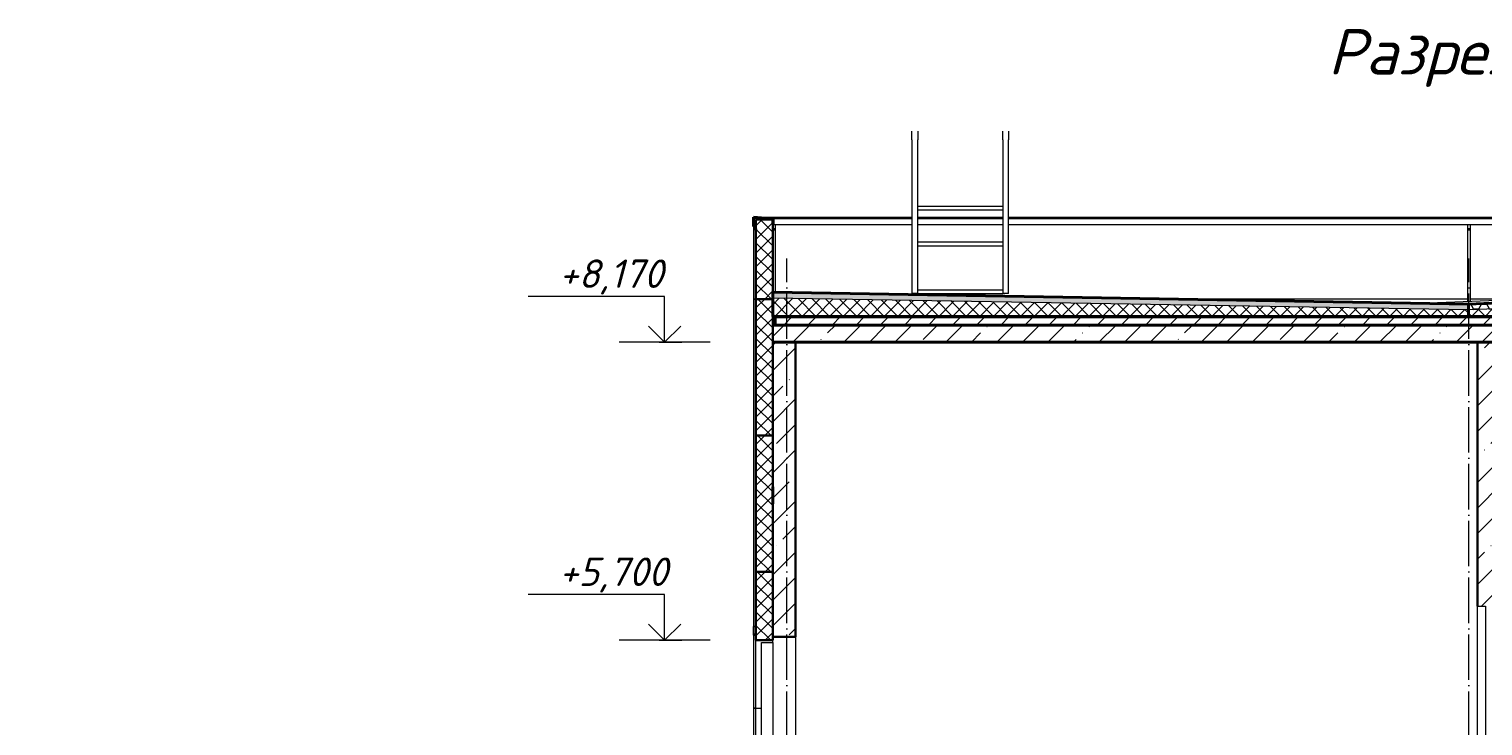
# Model space of a CAD drawing. Header units: millimetres. Extents: x -2951072 to 8268522, y -652067 to -630209.
# Drawn here: x 2687645 to 2700438, y -639175 to -633045 of the extents above; entities that cross this region are included whole.
import ezdxf
from ezdxf import colors
from ezdxf.entities.mleader import LeaderData, LeaderLine
from ezdxf.math import Vec2, Vec3

# ---------------------------------------------------------------- set-up
doc = ezdxf.new("R2010")
doc.units = ezdxf.units.MM
doc.header["$LTSCALE"] = 20
for name, pattern in [('_ШПТ__20_т__2_5__Линия сетки', [25, 20, -2.5, 0, -2.5]), ('_ШТР__3__1_5__Сверху', [4.5, 3, -1.5]), ('CENTER', [50.8, 31.75, -6.35, 6.35, -6.35])]:
    doc.linetypes.add(name, pattern=pattern)
doc.layers.get('0').update_dxf_attribs({"lineweight": 0})
for name, color, linetype, lineweight in [('_Сверху_', 7, '_ШТР__3__1_5__Сверху', 9), ('Высотные отметки', 7, 'Continuous', 9), ('Обобщенные модели', 7, 'Continuous', 18), ('Общие ребра', 7, 'Continuous', 18), ('ОСИ', 251, 'CENTER', 18), ('Перекрытия', 7, 'Continuous', 18), ('Стены', 7, 'Continuous', 18), ('Стены разрез', 7, 'Continuous', 30), ('Стены штриховка', 7, 'Continuous', 30), ('Типовые аннотации', 7, 'Continuous', 18), ('Тонкие линии', 7, 'Continuous', 20)]:
    doc.layers.add(name, color=color, linetype=linetype, lineweight=lineweight)
doc.layers.add('ANNO-TEXT', color=251, linetype='Continuous')
for name, color, linetype, lineweight, true_color in [('Двери', 7, 'Continuous', 9, 0x804000), ('Импосты витража', 7, 'Continuous', 9, 0x004080), ('Крыши', 7, 'Continuous', 9, 0x004000), ('Линии', 7, 'Continuous', 9, 0x00a600), ('Оборудование', 7, 'Continuous', 18, 0x9f9fd0), ('Потолки', 7, 'Continuous', 9, 0x808000)]:
    doc.layers.add(name, color=color, linetype=linetype, lineweight=lineweight, true_color=true_color)
doc.styles.add('PDF ISOCPEUR Italic', font='isocpeui.ttf')
pattern_1 = [(45, (2699496.43, -640620.17), (-106.066, 106.066), [])]
pattern_2 = [(45, (2699496.43, -640620.17), (-60.1041, 60.1041), []), (135, (2699496.43, -640620.17), (-60.1041, -60.1041), [])]
pattern_3 = [(45, (2699496.43, -640620.17), (-70.7107, 70.7107), []), (135, (2699496.43, -640620.17), (-70.7107, -70.7107), [])]
pattern_4 = [(0, (2699496.43, -640620.17), (71.438, 41.244), [47.625, -95.25]), (120, (2699496.43, -640620.17), (-71.43685, 41.24426), [47.625, -95.25]), (60, (2699496.43, -640620.17), (0.00065, 82.48912), [0, -95.25, 47.625, 0])]
pattern_5 = [(45, (2699496.43, -640620.17), (-224.506, 224.506), []), (45, (2699720.94, -640620.17), (-224.506, 224.506), [396.875, -79.375, 3.353, -76.022])]

# ---------------------------------------------------------------- blocks, each defined once
blk = doc.blocks.new('101_Дверь_Двупольная_Алюминиевая_ГОСТ23747-2015 - ДАН_Дв_2080х1260_800__О_Л_П-1342839-_О__Р__2-2_')
at = {"layer": 'Двери', "color": 7}
for p, q in [((6075, 6000), (6145, 6000)), ((6075, 3900), (6075, 6000)), ((6145, 6000), (6145, 3900)), ((6145, 3900), (6075, 3900))]:
    blk.add_line(p, q, dxfattribs=at)
blk = doc.blocks.new('Прямоугольный импост - 50х100 мм RAL 9016-1207060-_О__Р__2-2_')
at = {"layer": 'Импосты витража', "color": 7}
for p, q in [((-225, 5680), (-125, 5680)), ((-225, 4490), (-225, 5680)), ((-125, 5680), (-125, 4490))]:
    blk.add_line(p, q, dxfattribs=at)
blk = doc.blocks.new('190_ФЭ_Стена_Стык вертикальный - ФЭ-C1_110-1290850-_О__Р__2-2_')
at = {"layer": 'Обобщенные модели'}
for p, q in [((-278, 5100), (-295, 5100)), ((-295, 5100), (-295, 435)), ((-275, 5100), (-278, 5100)), ((-278, 5100), (-278, 492)), ((-278, 490), (-278, 486)), ((-277, 453), (-275, 455))]:
    blk.add_line(p, q, dxfattribs=at)
blk = doc.blocks.new('190_ФЭ_Парапет_Сэндвич - ФЭ-К1_150-1312251-_О__Р__2-2_')
at = {"layer": 'Обобщенные модели'}
for p, q in [((-295, 5820), (-295, 5740)), ((-275, 5818), (-295, 5820)), ((-295, 5740), (-278, 5757)), ((-294, 5743), (-294, 5819)), ((-294, 5819), (-275, 5817)), ((-277, 5760), (-294, 5743)), ((-278, 5757), (-278, 5707)), ((-277, 5708), (-277, 5760)), ((-278, 5707), (-275, 5707)), ((-276, 5708), (-277, 5708)), ((-275, 5717), (-276, 5717)), ((-276, 5717), (-276, 5708))]:
    blk.add_line(p, q, dxfattribs=at)
blk = doc.blocks.new('190_ФЭ_Парапет_Сэндвич - ФЭ-К1_150-1300769-_О__Р__2-2_')
at = {"layer": 'Обобщенные модели'}
for p, q in [((-295, 9420), (1100, 9420)), ((-278, 9340), (-295, 9340)), ((-275, 9360), (-277, 9360)), ((-125, 9355), (-122, 9355)), ((-123, 9365), (-124, 9365)), ((-123, 9356), (-124, 9356)), ((1100, 9405), (-122, 9405)), ((-122, 9355), (1100, 9355)), ((1150, 9420), (1900, 9420)), ((1900, 9405), (1150, 9405)), ((1150, 9355), (1900, 9355)), ((1950, 9420), (12295, 9420)), ((12122, 9405), (1950, 9405)), ((1950, 9355), (12122, 9355)), ((12122, 9355), (12125, 9355)), ((12124, 9365), (12123, 9365)), ((12124, 9356), (12123, 9356)), ((12277, 9360), (12275, 9360)), ((12295, 9340), (12278, 9340)), ((-105, 9317), (-125, 9317)), ((-105, 9307), (-125, 9307)), ((6010, 9317), (5990, 9317)), ((6010, 9307), (5990, 9307)), ((12125, 9317), (12103, 9317)), ((12125, 9307), (12103, 9307)), ((12275, 9307), (12278, 9307)), ((12277, 9308), (12276, 9308))]:
    blk.add_line(p, q, dxfattribs=at)
blk = doc.blocks.new('190_ФЭ_Парапет_Сэндвич - ФЭ-К1_150-1300843-_О__Р__2-2_')
at = {"layer": 'Обобщенные модели', "lineweight": 9}
h = blk.add_hatch(dxfattribs=at)
h.set_pattern_fill('FP_32', color=256, style=0, pattern_type=2)
h.set_pattern_definition([(45, (5182.4, 3500), (-106.066, 106.066), [])])
h.paths.add_polyline_path([(-278, 9307), (-277, 9308), (-277, 9360), (-294, 9343), (-294, 9419), (-123, 9404), (-122, 9405), (-295, 9420), (-295, 9340), (-278, 9357)], flags=0)
h.paths.add_polyline_path([(-125, 9355), (-124, 9356), (-125, 9365)], flags=0)
at = {"layer": 'Обобщенные модели', "lineweight": 40}
for p, q in [((-295, 9420), (-295, 9340)), ((-122, 9405), (-295, 9420)), ((-295, 9340), (-278, 9357)), ((-294, 9343), (-294, 9419)), ((-294, 9419), (-123, 9404)), ((-277, 9360), (-294, 9343)), ((-278, 9357), (-278, 9307)), ((-277, 9308), (-277, 9360)), ((-124, 9365), (-125, 9365)), ((-125, 9365), (-125, 9355)), ((-125, 9355), (-122, 9355)), ((-124, 9356), (-124, 9365)), ((-123, 9356), (-124, 9356)), ((-123, 9404), (-123, 9356)), ((-122, 9355), (-122, 9405)), ((-278, 9307), (-275, 9307)), ((-276, 9308), (-277, 9308)), ((-275, 9317), (-276, 9317)), ((-276, 9317), (-276, 9308)), ((-275, 9307), (-275, 9317))]:
    blk.add_line(p, q, dxfattribs=at)
blk = doc.blocks.new('190_ФЭ_Стена_Стык угловой внешний фигурный - ФЭ-У1_350х230-1313209-_О__Р__2-2_')
at = {"layer": 'Обобщенные модели'}
for p, q in [((-295, 8700), (-278, 8700)), ((-295, 8700), (-295, 5821)), ((-278, 8700), (-275, 8700)), ((-278, 8700), (-278, 5821)), ((-278, 5821), (-295, 5821)), ((-275, 5821), (-278, 5821))]:
    blk.add_line(p, q, dxfattribs=at)
blk = doc.blocks.new('190_ФЭ_Стена_Стык угловой внешний фигурный - ФЭ-У1_350х230-1312920-_О__Р__2-2_')
at = {"layer": 'Обобщенные модели'}
for p, q in [((-295, 9340), (-278, 9340)), ((-295, 9340), (-295, 8700)), ((-277, 9340), (-275, 9340)), ((-278, 9307), (-278, 8700)), ((-278, 8700), (-295, 8700)), ((-275, 8700), (-278, 8700))]:
    blk.add_line(p, q, dxfattribs=at)
blk = doc.blocks.new('190_ФЭ_Стена_Стык вертикальный - ФЭ-C1_110-1306445-_О__Р__2-2_')
at = {"layer": 'Обобщенные модели'}
for p, q in [((-278, 5740), (-295, 5740)), ((-295, 5740), (-295, 5100)), ((-275, 5740), (-278, 5740)), ((-278, 5740), (-278, 5100)), ((-295, 5100), (-278, 5100)), ((-278, 5100), (-275, 5100))]:
    blk.add_line(p, q, dxfattribs=at)
blk = doc.blocks.new('Труба квадратная - Ступень-1331110-_О__Р__2-2_')
at = {"layer": 'Оборудование', "color": 7}
for p, q in [((1900, 9515), (1150, 9515)), ((1150, 9485), (1900, 9485))]:
    blk.add_line(p, q, dxfattribs=at)
blk = doc.blocks.new('Поручень - Поручень-1337034-_О__Р__2-2_')
at = {"layer": 'Оборудование', "color": 7}
for p, q in [((1100, 10100), (1100, 10178)), ((1150, 10178), (1150, 10100)), ((1100, 10100), (1100, 8750)), ((1150, 8750), (1150, 10100)), ((1150, 8750), (1100, 8750))]:
    blk.add_line(p, q, dxfattribs=at)
blk = doc.blocks.new('Высотные отметки - Стрелка вверх-5091-_О__Р__2-2_')
at = {"layer": 'Типовые аннотации'}
for p, q in [((14010, 2800), (15210, 2800)), ((14010, 2400), (14010, 2800)), ((13610, 2400), (14410, 2400))]:
    blk.add_line(p, q, dxfattribs=at)
at = {"layer": 'Типовые аннотации', "lineweight": 20}
for q in [(13868, 2541), (14151, 2541)]:
    blk.add_line((14010, 2400), q, dxfattribs=at)
blk = doc.blocks.new('_DOTSMALL')
at = {"color": 0, "linetype": 'ByBlock', "const_width": 0.5}
blk.add_lwpolyline([(-0.0625, 0, 1), (0.0625, 0, 1)], format="xyb", close=True, dxfattribs=at)

msp = doc.modelspace()

# ---------------------------------------------------------------- hatches: boundary and pattern name
at = {"layer": 'Крыши'}
h = msp.add_hatch(dxfattribs=at)
h.set_pattern_fill('FP_36', style=0, pattern_type=2)
h.set_pattern_definition(pattern_3)
h.paths.add_polyline_path([(2701118, -635465.5), (2706439, -635375.8), (2706439, -635373.8), (2701118, -635463.5)], flags=0)
h.paths.add_polyline_path([(2700310, -635465.5), (2700310, -635463.5), (2694189, -635360.3), (2694189, -635362.3), (2700093.5, -635461.8)], flags=0)
h = msp.add_hatch(dxfattribs=at)
h.set_pattern_fill('FP_37', style=0, pattern_type=2)
h.set_pattern_definition(pattern_4)
h.paths.add_polyline_path([(2701118, -635515.5), (2706439, -635425.8), (2706439, -635375.8), (2701118, -635465.5)], flags=0)
h.paths.add_polyline_path([(2700310, -635515.5), (2700310, -635465.5), (2694189, -635362.3), (2694189, -635412.3), (2700093.5, -635511.8)], flags=0)
h = msp.add_hatch(dxfattribs=at)
h.set_pattern_fill('FP_34', style=0, pattern_type=2)
h.set_pattern_definition(pattern_2)
h.paths.add_polyline_path([(2694189, -635572.3), (2700310, -635572.3), (2700310, -635515.5), (2694189, -635412.3), (2694189, -635560.3)], flags=0)
h.paths.add_polyline_path([(2705851.4, -635572.3), (2706439, -635572.3), (2706439, -635425.8), (2701118, -635515.5), (2701118, -635572.3), (2702972.4, -635572.3)], flags=0)
h = msp.add_hatch(dxfattribs=at)
h.set_pattern_fill('FP_36', style=0, pattern_type=2)
h.set_pattern_definition(pattern_3)
h.paths.add_polyline_path([(2701118, -635465.5), (2701118, -635463.5), (2700714, -635447.3), (2700310, -635463.5), (2700310, -635465.5), (2700714, -635449.3)], flags=0)
h = msp.add_hatch(dxfattribs=at)
h.set_pattern_fill('FP_37', style=0, pattern_type=2)
h.set_pattern_definition(pattern_4)
h.paths.add_polyline_path([(2701118, -635515.5), (2701118, -635465.5), (2700714, -635449.3), (2700310, -635465.5), (2700310, -635515.5), (2700714, -635499.3)], flags=0)
h = msp.add_hatch(dxfattribs=at)
h.set_pattern_fill('FP_34', style=0, pattern_type=2)
h.set_pattern_definition(pattern_2)
h.paths.add_polyline_path([(2700310, -635572.3), (2701118, -635572.3), (2701118, -635515.5), (2700714, -635499.3), (2700310, -635515.5), (2700310, -635560.3)], flags=0)
at = {"layer": 'Перекрытия', "lineweight": 9}
h = msp.add_hatch(dxfattribs=at)
h.set_pattern_fill('FP_27', color=256, style=0, pattern_type=2)
h.set_pattern_definition([(45, (2699496.43, -639198.27), (-224.506, 224.506), []), (45, (2699720.94, -639198.27), (-224.506, 224.506), [396.875, -79.375, 3.353, -76.022])])
h.paths.add_polyline_path([(2694335.7, -635798.3), (2700589, -635798.3), (2700589, -635648.3), (2694189, -635648.3), (2694189, -635798.3)], flags=0)
h = msp.add_hatch(dxfattribs=at)
h.set_pattern_fill('FP_32', color=256, style=0, pattern_type=2)
h.set_pattern_definition(pattern_1)
h.paths.add_polyline_path([(2706417, -635648.3), (2706417, -635573.3), (2694211, -635573.3), (2694211, -635648.3), (2705851.4, -635648.3)], flags=0)
at = {"layer": 'Потолки'}
h = msp.add_hatch(dxfattribs=at)
h.set_pattern_fill('FP_30', style=0, pattern_type=2)
h.set_pattern_definition([(0, (2699496.43, -639198.27), (406.4, 101.6), [33.528, -271.272, 33.528, -271.272, -1625.6]), (0, (2699496.43, -639198.27), (406.4, 101.6), [-609.6, 33.528, -576.072, 33.528, -271.272, -711.2]), (0, (2699496.43, -639198.27), (406.4, 101.6), [-1524, 33.528, -169.672, 33.528, -474.472]), (120, (2699648.83, -639147.47), (-291.1882, 301.1527), [33.528, -271.272, 33.528, -271.272, -1625.6]), (120, (2699648.83, -639147.47), (-291.1882, 301.1527), [-609.6, 33.528, -576.072, 33.528, -271.272, -711.2]), (120, (2699648.83, -639147.47), (-291.1882, 301.1527), [-1524, 33.528, -169.672, 33.528, -474.472]), (240, (2699699.63, -638944.27), (-115.2118, -402.7527), [33.528, -271.272, 33.528, -271.272, -1625.6]), (240, (2699699.63, -638944.27), (-115.2118, -402.7527), [-609.6, 33.528, -576.072, 33.528, -271.272, -711.2]), (240, (2699699.63, -638944.27), (-115.2118, -402.7527), [-1524, 33.528, -169.672, 33.528, -474.472])])
h.paths.add_polyline_path([(2694389, -635801.3), (2700389, -635801.3), (2700389, -635798.3), (2694389, -635798.3)], flags=0)
at = {"layer": 'Стены штриховка', "lineweight": 9}
h = msp.add_hatch(dxfattribs=at)
h.set_pattern_fill('FP_32', color=256, style=0, pattern_type=2)
h.set_pattern_definition(pattern_1)
h.paths.add_polyline_path([(2694041, -635420.2), (2694041, -634720.2), (2694039, -634720.2), (2694039, -635420.2)], flags=0)
h = msp.add_hatch(dxfattribs=at)
h.set_pattern_fill('FP_34', color=256, style=0, pattern_type=2)
h.set_pattern_definition(pattern_2)
h.paths.add_polyline_path([(2694041, -635420.2), (2694187, -635420.2), (2694187, -634720.2), (2694041, -634720.2), (2694041, -635155.9)], flags=0)
h = msp.add_hatch(dxfattribs=at)
h.set_pattern_fill('FP_32', color=256, style=0, pattern_type=2)
h.set_pattern_definition(pattern_1)
h.paths.add_polyline_path([(2694189, -635420.2), (2694189, -634720.2), (2694187, -634720.2), (2694187, -635420.2)], flags=0)
h = msp.add_hatch(dxfattribs=at)
h.set_pattern_fill('FP_32', color=256, style=0, pattern_type=2)
h.set_pattern_definition(pattern_1)
h.paths.add_polyline_path([(2694039, -636620.2), (2694041, -636620.2), (2694041, -635420.2), (2694039, -635420.2), (2694039, -635560.3)], flags=0)
h = msp.add_hatch(dxfattribs=at)
h.set_pattern_fill('FP_34', color=256, style=0, pattern_type=2)
h.set_pattern_definition(pattern_2)
h.paths.add_polyline_path([(2694041, -636620.2), (2694187, -636620.2), (2694187, -635420.2), (2694041, -635420.2), (2694041, -635560.3)], flags=0)
h = msp.add_hatch(dxfattribs=at)
h.set_pattern_fill('FP_32', color=256, style=0, pattern_type=2)
h.set_pattern_definition(pattern_1)
h.paths.add_polyline_path([(2694189, -636620.2), (2694189, -635420.2), (2694187, -635420.2), (2694187, -636620.2)], flags=0)
h = msp.add_hatch(dxfattribs=at)
h.set_pattern_fill('FP_27', color=256, style=0, pattern_type=2)
h.set_pattern_definition(pattern_5)
h.paths.add_polyline_path([(2694389, -644220.2), (2694389, -641990.2), (2694189, -641990.2), (2694189, -644220.2), (2694335.7, -644220.2)])
h.paths.add_polyline_path([(2694189, -638390.2), (2694389, -638390.2), (2694389, -635798.3), (2694189, -635798.3)])
h = msp.add_hatch(dxfattribs=at)
h.set_pattern_fill('FP_27', color=256, style=0, pattern_type=2)
h.set_pattern_definition(pattern_5)
h.paths.add_polyline_path([(2700589, -644220.2), (2700589, -640220.2), (2700389, -640220.2), (2700389, -644220.2)])
h.paths.add_polyline_path([(2700389, -638120.2), (2700589, -638120.2), (2700589, -635798.3), (2700389, -635798.3)])
h = msp.add_hatch(dxfattribs=at)
h.set_pattern_fill('FP_32', color=256, style=0, pattern_type=2)
h.set_pattern_definition(pattern_1)
h.paths.add_polyline_path([(2694041, -637820.2), (2694041, -636620.2), (2694039, -636620.2), (2694039, -637820.2)], flags=0)
h = msp.add_hatch(dxfattribs=at)
h.set_pattern_fill('FP_34', color=256, style=0, pattern_type=2)
h.set_pattern_definition(pattern_2)
h.paths.add_polyline_path([(2694041, -637820.2), (2694187, -637820.2), (2694187, -636620.2), (2694041, -636620.2), (2694041, -637178.2)], flags=0)
h = msp.add_hatch(dxfattribs=at)
h.set_pattern_fill('FP_32', color=256, style=0, pattern_type=2)
h.set_pattern_definition(pattern_1)
h.paths.add_polyline_path([(2694189, -637820.2), (2694189, -636620.2), (2694187, -636620.2), (2694187, -637820.2)], flags=0)
h = msp.add_hatch(dxfattribs=at)
h.set_pattern_fill('FP_32', color=256, style=0, pattern_type=2)
h.set_pattern_definition(pattern_1)
h.paths.add_polyline_path([(2694039, -638420.2), (2694041, -638420.2), (2694041, -637820.2), (2694039, -637820.2)], flags=0)
h = msp.add_hatch(dxfattribs=at)
h.set_pattern_fill('FP_34', color=256, style=0, pattern_type=2)
h.set_pattern_definition(pattern_2)
h.paths.add_polyline_path([(2694187, -638420.2), (2694187, -637820.2), (2694041, -637820.2), (2694041, -638420.2)], flags=0)
h = msp.add_hatch(dxfattribs=at)
h.set_pattern_fill('FP_32', color=256, style=0, pattern_type=2)
h.set_pattern_definition(pattern_1)
h.paths.add_polyline_path([(2694187, -638420.2), (2694189, -638420.2), (2694189, -637820.2), (2694187, -637820.2)], flags=0)

# ---------------------------------------------------------------- linework, layer by layer
at = {"layer": '_Сверху_'}
msp.add_line((2694211, -635640.8), (2706417, -635640.8), dxfattribs=at)
at = {"layer": 'Высотные отметки'}
for p, q in [((2693189, -635798.3), (2693280.7, -635798.3)), ((2693280.7, -635798.3), (2693237.6, -635798.3)), ((2696596.1, -635798.3), (2696832.2, -635798.3)), ((2698193.5, -635798.3), (2696596.1, -635798.3)), ((2693189, -638420.2), (2693280.7, -638420.2)), ((2693280.7, -638420.2), (2693237.6, -638420.2))]:
    msp.add_line(p, q, dxfattribs=at)
at = {"layer": 'Крыши', "color": 7, "lineweight": 40}
for p, q in [((2700310, -635463.5), (2694189, -635360.3)), ((2694189, -635360.3), (2694189, -635572.3)), ((2700714, -635447.3), (2700310, -635463.5)), ((2700310, -635572.3), (2700310, -635463.5)), ((2694189, -635572.3), (2706439, -635572.3))]:
    msp.add_line(p, q, dxfattribs=at)
at = {"layer": 'Крыши', "color": 7}
msp.add_line((2699889, -635456.4), (2700714, -635423.3), dxfattribs=at)
at = {"layer": 'Линии', "color": 7, "true_color": 0xffffff}
for p, q in [((2693189, -635798.3), (2693389, -635798.3)), ((2693189, -638420.2), (2693389, -638420.2))]:
    msp.add_line(p, q, dxfattribs=at)
at = {"layer": 'Общие ребра'}
for p, q in [((2700310, -635465.5), (2694189, -635362.3)), ((2700310, -635515.5), (2694189, -635412.3)), ((2700714, -635449.3), (2700310, -635465.5)), ((2700714, -635499.3), (2700310, -635515.5)), ((2706417, -635573.3), (2694211, -635573.3)), ((2700389, -635801.3), (2694389, -635801.3))]:
    msp.add_line(p, q, dxfattribs=at)
at = {"layer": 'ОСИ', "linetype": '_ШПТ__20_т__2_5__Линия сетки'}
for p, q in [((2694314, -646772.3), (2694314, -635063.2)), ((2700314, -646772.3), (2700314, -635063.2))]:
    msp.add_line(p, q, dxfattribs=at)
at = {"layer": 'Перекрытия', "lineweight": 40}
for p, q in [((2700589, -635648.3), (2694189, -635648.3)), ((2694211, -635572.3), (2694211, -635648.3)), ((2694211, -635648.3), (2706417, -635648.3)), ((2694189, -635798.3), (2700589, -635798.3)), ((2694189, -637070.2), (2694189, -637220.2))]:
    msp.add_line(p, q, dxfattribs=at)
at = {"layer": 'Потолки', "color": 7, "lineweight": 18}
msp.add_line((2694389, -635803.3), (2700389, -635803.3), dxfattribs=at)
at = {"layer": 'Стены'}
for p, q in [((2694209, -634765.2), (2694209, -635360.6)), ((2700304, -635439.7), (2700304, -634765.2)), ((2700324, -634765.2), (2700324, -635438.9)), ((2700304, -635420.2), (2697742.2, -635420.2)), ((2703685.9, -635420.2), (2700324, -635420.2)), ((2694039, -642020.2), (2694039, -638420.2)), ((2694189, -638440.2), (2694189, -638420.2)), ((2694389, -638390.2), (2694389, -641990.2)), ((2694039, -639020.2), (2694089, -639020.2))]:
    msp.add_line(p, q, dxfattribs=at)
at = {"layer": 'Стены разрез'}
for p, q in [((2694189, -634720.2), (2694039, -634720.2)), ((2694039, -634720.2), (2694039, -638420.2)), ((2694189, -638420.2), (2694189, -634720.2)), ((2694039, -635420.2), (2694189, -635420.2)), ((2694389, -638390.2), (2694389, -635803.3)), ((2700389, -635803.3), (2700389, -638120.2)), ((2694039, -636620.2), (2694189, -636620.2)), ((2694039, -637820.2), (2694189, -637820.2)), ((2694039, -638420.2), (2694189, -638420.2)), ((2694189, -638390.2), (2694389, -638390.2))]:
    msp.add_line(p, q, dxfattribs=at)
at = {"layer": 'Стены штриховка', "lineweight": 9}
for p, q in [((2694041, -634720.2), (2694041, -638420.2)), ((2694187, -634720.2), (2694187, -638420.2))]:
    msp.add_line(p, q, dxfattribs=at)
at = {"layer": 'Тонкие линии'}
msp.add_line((2694211, -635580.8), (2706417, -635580.8), dxfattribs=at)

# ---------------------------------------------------------------- block references
at = {"layer": 'Высотные отметки', "lineweight": 20, "extrusion": (0, 0, -1)}
for p in [(-2707247.3, -638198.3), (-2707247.3, -640820.2)]:
    msp.add_blockref('Высотные отметки - Стрелка вверх-5091-_О__Р__2-2_', p, dxfattribs=at)
at = {"layer": 'Двери', "color": 7}
msp.add_blockref('101_Дверь_Двупольная_Алюминиевая_ГОСТ23747-2015 - ДАН_Дв_2080х1260_800__О_Л_П-1342839-_О__Р__2-2_', (2694314, -644120.2), dxfattribs=at)
at = {"layer": 'Импосты витража', "color": 7}
msp.add_blockref('Прямоугольный импост - 50х100 мм RAL 9016-1207060-_О__Р__2-2_', (2694314, -644120.2), dxfattribs=at)
at = {"layer": 'Обобщенные модели'}
for name in ['190_ФЭ_Парапет_Сэндвич - ФЭ-К1_150-1300769-_О__Р__2-2_', '190_ФЭ_Парапет_Сэндвич - ФЭ-К1_150-1300843-_О__Р__2-2_', '190_ФЭ_Стена_Стык угловой внешний фигурный - ФЭ-У1_350х230-1312920-_О__Р__2-2_', '190_ФЭ_Стена_Стык угловой внешний фигурный - ФЭ-У1_350х230-1313209-_О__Р__2-2_', '190_ФЭ_Парапет_Сэндвич - ФЭ-К1_150-1312251-_О__Р__2-2_', '190_ФЭ_Стена_Стык вертикальный - ФЭ-C1_110-1306445-_О__Р__2-2_', '190_ФЭ_Стена_Стык вертикальный - ФЭ-C1_110-1290850-_О__Р__2-2_']:
    msp.add_blockref(name, (2694314, -644120.2), dxfattribs=at)
at = {"layer": 'Оборудование', "color": 7}
for name, p in [('Поручень - Поручень-1337034-_О__Р__2-2_', (2694314, -644120.2)), ('Поручень - Поручень-1337034-_О__Р__2-2_', (2695114, -644120.2)), ('Труба квадратная - Ступень-1331110-_О__Р__2-2_', (2694314, -644120.2)), ('Труба квадратная - Ступень-1331110-_О__Р__2-2_', (2694314, -644435.2)), ('Труба квадратная - Ступень-1331110-_О__Р__2-2_', (2694314, -644855.2))]:
    msp.add_blockref(name, p, dxfattribs=at)

# ---------------------------------------------------------------- texts
at = {"layer": 'ANNO-TEXT', "color": 7, "lineweight": 0, "attachment_point": 1, "line_spacing_factor": 1.022761, "style": 'PDF ISOCPEUR Italic'}
for s, insert, char_height, width in [('Разрез 2-2', (2699073.1, -633045), 400, 5330.889), ('+8,170', (2692308.9, -635071.6), 250, 1028.823), ('+5,700', (2692308.9, -637693.5), 250, 1028.823)]:
    msp.add_mtext(s, dxfattribs=dict(at, insert=insert, char_height=char_height, width=width))

# ---------------------------------------------------------------- leaders
ml = msp.add_multileader_mtext('Standard')
ml.set_content('Лестница ЛП-1\\Pсм раздел КМ', color=256, style='PDF ISOCPEUR Italic')
ml.set_leader_properties()
ml.set_arrow_properties(name='DOTSMALL')
ml.build(insert=Vec2(0, 0))
ml.multileader.update_dxf_attribs({"text_left_attachment_type": 6, "text_right_attachment_type": 6, "dogleg_length": 0.36, "arrow_head_size": 250, "scale": 100})
ctx = ml.context
ctx.base_point, ctx.scale, ctx.char_height, ctx.arrow_head_size, ctx.landing_gap_size, ctx.plane_origin = Vec3(2682699.7, -636295.9), 100, 250, 250, 250, Vec3(2683475.7, -638599.4)
ctx.left_attachment, ctx.right_attachment = 6, 6
notes = []
notes.append((ctx, [(0, (1, 1, 0), (2682663.7, -636295.9), (1, 0), 36, [(0, [(2681908.7, -637150.6)], 0, [])])]))
ctx.mtext.insert, ctx.mtext.width, ctx.mtext.flow_direction = Vec3(2682949.7, -635970.9), 55855.724, 5
for ctx, leaders in notes:
    for number, flags, end, landing, length, lines in leaders:
        leader = LeaderData()
        leader.index, (leader.has_last_leader_line, leader.has_dogleg_vector, leader.attachment_direction) = number, flags
        leader.last_leader_point, leader.dogleg_vector, leader.dogleg_length = Vec3(end), Vec3(landing), length
        for number, points, colour, breaks in lines:
            line = LeaderLine()
            line.index, line.vertices, line.color, line.breaks = number, Vec3.list(points), colors.encode_raw_color(colour), breaks
            leader.lines.append(line)
        ctx.leaders.append(leader)

doc.saveas('drawing.dxf')
